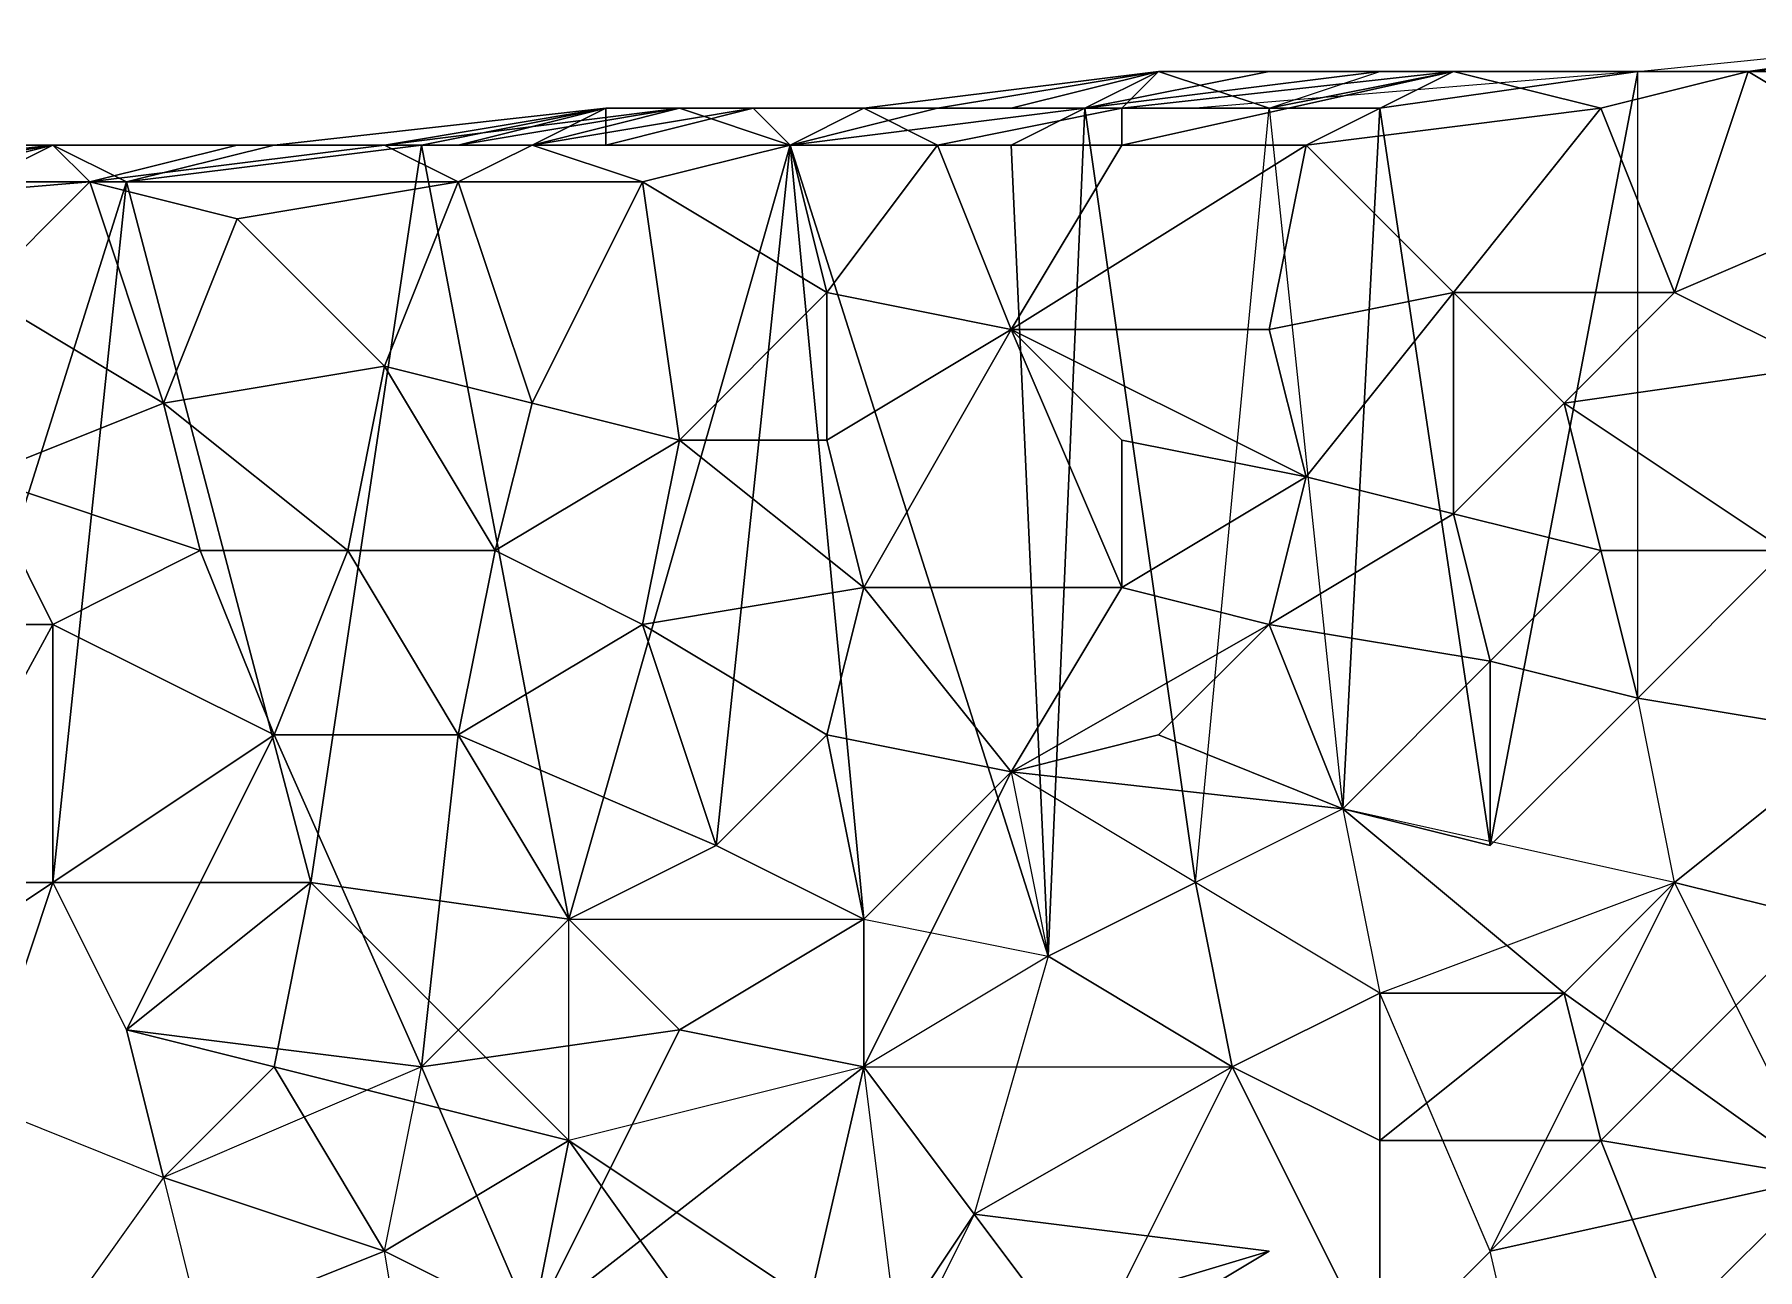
# Model space of a CAD drawing. Header units: metres. Extents: x -3.92 to 4.26, y -4.92 to 4.9.
# Drawn here: x 2.23 to 3.165, y -3.83 to -3.16 of the extents above; entities that cross this region are included whole.
import ezdxf

# ---------------------------------------------------------------- set-up
doc = ezdxf.new("R2010")
doc.units = ezdxf.units.M

msp = doc.modelspace()

# ---------------------------------------------------------------- linework, layer by layer
for points in [[(3.2, -3.18, 1.84), (3.1, -3.18, 1.9), (3.3, -3.16, 1.88)], [(3.16, -3.18, 1.5), (3.36, -3.16, 1.54), (3.26, -3.18, 1.48)], [(3.16, -3.18, 1.5), (3.16, -3.18, 1.58), (3.36, -3.16, 1.54)], [(3.16, -3.18, 1.58), (3.26, -3.18, 1.62), (3.36, -3.16, 1.54)], [(3.16, -3.18, 1.68), (3.32, -3.16, 1.72), (3.26, -3.18, 1.62)], [(3.16, -3.18, 1.68), (3.16, -3.18, 1.76), (3.32, -3.16, 1.72)], [(3.16, -3.18, 1.76), (3.3, -3.16, 1.88), (3.32, -3.16, 1.72)], [(3.2, -3.18, 1.84), (3.3, -3.16, 1.88), (3.16, -3.18, 1.76)], [(2.72, -3.2, 1.76), (2.84, -3.18, 1.6), (2.68, -3.2, 1.6)], [(2.84, -3.18, 1.6), (2.76, -3.2, 1.56), (2.68, -3.2, 1.6)], [(2.72, -3.2, 1.76), (2.8, -3.2, 1.76), (2.84, -3.18, 1.6)], [(2.76, -3.2, 1.56), (2.84, -3.18, 1.6), (2.82, -3.2, 1.5)], [(2.8, -3.2, 1.76), (2.9, -3.18, 1.66), (2.84, -3.18, 1.6)], [(2.8, -3.2, 1.76), (2.96, -3.18, 1.76), (2.9, -3.18, 1.66)], [(2.8, -3.2, 1.76), (2.9, -3.2, 1.82), (2.96, -3.18, 1.76)], [(2.82, -3.2, 1.5), (3, -3.18, 1.48), (2.82, -3.22, 1.42)], [(2.84, -3.18, 1.6), (2.9, -3.2, 1.5), (2.82, -3.2, 1.5)], [(2.82, -3.22, 1.42), (3, -3.18, 1.48), (2.92, -3.22, 1.42)], [(2.82, -3.2, 1.5), (2.9, -3.2, 1.5), (3, -3.18, 1.48)], [(2.9, -3.18, 1.66), (2.96, -3.18, 1.58), (2.84, -3.18, 1.6)], [(2.9, -3.2, 1.5), (2.84, -3.18, 1.6), (3, -3.18, 1.48)], [(2.84, -3.18, 1.6), (2.96, -3.18, 1.58), (3, -3.18, 1.48)], [(2.96, -3.2, 1.88), (3.1, -3.18, 1.9), (2.86, -3.2, 1.9)], [(2.9, -3.18, 1.66), (3, -3.18, 1.68), (2.96, -3.18, 1.58)], [(2.96, -3.18, 1.76), (3, -3.18, 1.68), (2.9, -3.18, 1.66)], [(3, -3.18, 1.48), (3.08, -3.2, 1.42), (2.92, -3.22, 1.42)], [(2.96, -3.18, 1.58), (3.06, -3.18, 1.54), (3, -3.18, 1.48)], [(2.96, -3.18, 1.76), (3.06, -3.18, 1.74), (3, -3.18, 1.68)], [(2.96, -3.18, 1.58), (3.06, -3.18, 1.62), (3.06, -3.18, 1.54)], [(3, -3.18, 1.68), (3.06, -3.18, 1.62), (2.96, -3.18, 1.58)], [(2.96, -3.18, 1.76), (3.1, -3.18, 1.82), (3.06, -3.18, 1.74)], [(2.96, -3.2, 1.88), (3.1, -3.18, 1.82), (3.1, -3.18, 1.9)], [(2.96, -3.18, 1.76), (3.1, -3.18, 1.9), (3.1, -3.18, 1.82)], [(2.96, -3.2, 1.88), (3.02, -3.6, 1.42), (3.1, -3.18, 1.82)], [(3, -3.18, 1.48), (3.16, -3.18, 1.42), (3.08, -3.2, 1.42)], [(3.06, -3.18, 1.54), (3.16, -3.18, 1.42), (3, -3.18, 1.48)], [(3, -3.18, 1.68), (3.06, -3.18, 1.74), (3.06, -3.18, 1.62)], [(3.02, -3.6, 1.42), (3.1, -3.52, 1.42), (3.1, -3.18, 1.82)], [(3.06, -3.18, 1.54), (3.16, -3.18, 1.5), (3.16, -3.18, 1.42)], [(3.06, -3.18, 1.74), (3.16, -3.18, 1.68), (3.06, -3.18, 1.62)], [(3.06, -3.18, 1.54), (3.16, -3.18, 1.58), (3.16, -3.18, 1.5)], [(3.06, -3.18, 1.62), (3.16, -3.18, 1.58), (3.06, -3.18, 1.54)], [(3.06, -3.18, 1.62), (3.16, -3.18, 1.68), (3.16, -3.18, 1.58)], [(3.06, -3.18, 1.74), (3.16, -3.18, 1.76), (3.16, -3.18, 1.68)], [(3.1, -3.18, 1.82), (3.16, -3.18, 1.76), (3.06, -3.18, 1.74)], [(3.08, -3.2, 1.42), (3.16, -3.18, 1.42), (3.12, -3.3, 1.42)], [(3.1, -3.18, 1.82), (3.2, -3.18, 1.84), (3.16, -3.18, 1.76)], [(3.16, -3.18, 1.42), (3.26, -3.24, 1.42), (3.12, -3.3, 1.42)], [(3.16, -3.18, 1.5), (3.26, -3.18, 1.48), (3.16, -3.18, 1.42)], [(3.16, -3.18, 1.68), (3.26, -3.18, 1.62), (3.16, -3.18, 1.58)], [(3.16, -3.18, 1.42), (3.32, -3.18, 1.42), (3.26, -3.24, 1.42)], [(3.26, -3.18, 1.48), (3.32, -3.18, 1.42), (3.16, -3.18, 1.42)], [(2.44, -3.22, 1.84), (2.54, -3.2, 1.78), (2.36, -3.22, 1.8)], [(2.54, -3.2, 1.78), (2.46, -3.22, 1.76), (2.36, -3.22, 1.8)], [(2.54, -3.2, 1.78), (2.36, -3.22, 1.72), (2.46, -3.22, 1.76)], [(2.54, -3.2, 1.78), (2.42, -3.22, 1.66), (2.36, -3.22, 1.72)], [(2.54, -3.2, 1.78), (2.5, -3.22, 1.66), (2.42, -3.22, 1.66)], [(2.42, -3.22, 1.48), (2.58, -3.2, 1.52), (2.5, -3.22, 1.48)], [(2.58, -3.2, 1.52), (2.42, -3.22, 1.48), (2.46, -3.22, 1.58)], [(2.44, -3.22, 1.84), (2.54, -3.22, 1.9), (2.54, -3.2, 1.78)], [(2.5, -3.22, 1.66), (2.58, -3.2, 1.52), (2.46, -3.22, 1.58)], [(2.54, -3.2, 1.78), (2.62, -3.2, 1.7), (2.5, -3.22, 1.66)], [(2.5, -3.22, 1.66), (2.62, -3.2, 1.7), (2.58, -3.2, 1.52)], [(2.5, -3.22, 1.48), (2.58, -3.2, 1.52), (2.64, -3.22, 1.42)], [(2.54, -3.22, 1.9), (2.62, -3.2, 1.9), (2.54, -3.2, 1.78)], [(2.54, -3.2, 1.78), (2.72, -3.2, 1.76), (2.62, -3.2, 1.7)], [(2.62, -3.2, 1.9), (2.72, -3.2, 1.84), (2.54, -3.2, 1.78)], [(2.64, -3.22, 1.8), (2.62, -3.2, 1.9), (2.54, -3.22, 1.9)], [(2.54, -3.2, 1.78), (2.72, -3.2, 1.84), (2.72, -3.2, 1.76)], [(2.62, -3.2, 1.7), (2.68, -3.2, 1.6), (2.58, -3.2, 1.52)], [(2.58, -3.2, 1.52), (2.68, -3.2, 1.5), (2.64, -3.22, 1.42)], [(2.68, -3.2, 1.6), (2.68, -3.2, 1.5), (2.58, -3.2, 1.52)], [(2.64, -3.22, 1.8), (2.72, -3.2, 1.84), (2.62, -3.2, 1.9)], [(2.62, -3.2, 1.7), (2.72, -3.2, 1.76), (2.68, -3.2, 1.6)], [(2.64, -3.22, 1.8), (2.8, -3.2, 1.84), (2.72, -3.2, 1.84)], [(2.64, -3.22, 1.8), (2.76, -3.22, 1.68), (2.8, -3.2, 1.84)], [(2.64, -3.22, 1.42), (2.68, -3.2, 1.5), (2.72, -3.22, 1.42)], [(2.68, -3.2, 1.6), (2.76, -3.2, 1.56), (2.68, -3.2, 1.5)], [(2.68, -3.2, 1.5), (2.82, -3.2, 1.5), (2.72, -3.22, 1.42)], [(2.76, -3.2, 1.56), (2.82, -3.2, 1.5), (2.68, -3.2, 1.5)], [(2.72, -3.2, 1.84), (2.8, -3.2, 1.76), (2.72, -3.2, 1.76)], [(2.8, -3.2, 1.84), (2.86, -3.2, 1.9), (2.72, -3.2, 1.84)], [(2.72, -3.22, 1.42), (2.82, -3.2, 1.5), (2.82, -3.22, 1.42)], [(2.76, -3.22, 1.68), (2.78, -3.66, 1.42), (2.8, -3.2, 1.84)], [(2.78, -3.66, 1.42), (2.86, -3.62, 1.42), (2.8, -3.2, 1.84)], [(2.8, -3.2, 1.84), (2.9, -3.2, 1.82), (2.86, -3.2, 1.9)], [(2.8, -3.2, 1.84), (2.86, -3.62, 1.42), (2.9, -3.2, 1.82)], [(2.9, -3.2, 1.82), (2.96, -3.2, 1.88), (2.86, -3.2, 1.9)], [(2.9, -3.2, 1.82), (2.94, -3.58, 1.42), (2.96, -3.2, 1.88)], [(2.92, -3.22, 1.42), (3.08, -3.2, 1.42), (3, -3.3, 1.42)], [(2.94, -3.58, 1.42), (3.02, -3.6, 1.42), (2.96, -3.2, 1.88)], [(3.08, -3.2, 1.42), (3.12, -3.3, 1.42), (3, -3.3, 1.42)], [(2.06, -3.24, 1.68), (2.24, -3.22, 1.68), (2.16, -3.22, 1.56)], [(2.12, -3.24, 1.74), (2.24, -3.22, 1.68), (2.06, -3.24, 1.68)], [(2.16, -3.24, 1.9), (2.24, -3.22, 1.9), (2.08, -3.22, 1.9)], [(2.24, -3.22, 1.9), (2.2, -3.22, 1.82), (2.08, -3.22, 1.9)], [(2.2, -3.22, 1.82), (2.24, -3.22, 1.68), (2.12, -3.24, 1.74)], [(2.16, -3.24, 1.9), (2.28, -3.24, 1.78), (2.24, -3.22, 1.9)], [(2.16, -3.22, 1.56), (2.24, -3.22, 1.56), (2.2, -3.24, 1.46)], [(2.16, -3.22, 1.56), (2.24, -3.22, 1.68), (2.24, -3.22, 1.56)], [(2.2, -3.22, 1.82), (2.36, -3.22, 1.8), (2.24, -3.22, 1.68)], [(2.24, -3.22, 1.9), (2.36, -3.22, 1.8), (2.2, -3.22, 1.82)], [(2.2, -3.24, 1.46), (2.24, -3.22, 1.56), (2.26, -3.24, 1.4)], [(2.24, -3.22, 1.9), (2.36, -3.22, 1.88), (2.36, -3.22, 1.8)], [(2.28, -3.24, 1.78), (2.36, -3.22, 1.88), (2.24, -3.22, 1.9)], [(2.24, -3.22, 1.56), (2.34, -3.22, 1.5), (2.26, -3.24, 1.4)], [(2.24, -3.22, 1.68), (2.36, -3.22, 1.6), (2.24, -3.22, 1.56)], [(2.36, -3.22, 1.8), (2.36, -3.22, 1.72), (2.24, -3.22, 1.68)], [(2.36, -3.22, 1.6), (2.34, -3.22, 1.5), (2.24, -3.22, 1.56)], [(2.24, -3.22, 1.68), (2.36, -3.22, 1.72), (2.36, -3.22, 1.6)], [(2.26, -3.24, 1.4), (2.42, -3.22, 1.48), (2.46, -3.24, 1.4)], [(2.34, -3.22, 1.5), (2.42, -3.22, 1.48), (2.26, -3.24, 1.4)], [(2.28, -3.24, 1.78), (2.44, -3.22, 1.84), (2.36, -3.22, 1.88)], [(2.28, -3.24, 1.78), (2.38, -3.62, 1.42), (2.44, -3.22, 1.84)], [(2.34, -3.22, 1.5), (2.36, -3.22, 1.6), (2.42, -3.22, 1.48)], [(2.36, -3.22, 1.88), (2.44, -3.22, 1.84), (2.36, -3.22, 1.8)], [(2.36, -3.22, 1.72), (2.42, -3.22, 1.66), (2.36, -3.22, 1.6)], [(2.36, -3.22, 1.8), (2.46, -3.22, 1.76), (2.36, -3.22, 1.72)], [(2.36, -3.22, 1.6), (2.46, -3.22, 1.58), (2.42, -3.22, 1.48)], [(2.42, -3.22, 1.66), (2.46, -3.22, 1.58), (2.36, -3.22, 1.6)], [(2.38, -3.62, 1.42), (2.52, -3.64, 1.4), (2.44, -3.22, 1.84)], [(2.42, -3.22, 1.48), (2.5, -3.22, 1.48), (2.46, -3.24, 1.4)], [(2.42, -3.22, 1.66), (2.5, -3.22, 1.66), (2.46, -3.22, 1.58)], [(2.52, -3.64, 1.4), (2.64, -3.22, 1.8), (2.44, -3.22, 1.84)], [(2.64, -3.22, 1.8), (2.54, -3.22, 1.9), (2.44, -3.22, 1.84)], [(2.46, -3.24, 1.4), (2.5, -3.22, 1.48), (2.56, -3.24, 1.4)], [(2.5, -3.22, 1.48), (2.64, -3.22, 1.42), (2.56, -3.24, 1.4)], [(2.52, -3.64, 1.4), (2.6, -3.6, 1.4), (2.64, -3.22, 1.8)], [(2.56, -3.24, 1.4), (2.64, -3.22, 1.42), (2.66, -3.3, 1.4)], [(2.6, -3.6, 1.4), (2.68, -3.64, 1.4), (2.64, -3.22, 1.8)], [(2.64, -3.22, 1.42), (2.72, -3.22, 1.42), (2.66, -3.3, 1.4)], [(2.68, -3.64, 1.4), (2.78, -3.66, 1.42), (2.64, -3.22, 1.8)], [(2.78, -3.66, 1.42), (2.76, -3.22, 1.68), (2.64, -3.22, 1.8)], [(2.66, -3.3, 1.4), (2.72, -3.22, 1.42), (2.76, -3.32, 1.4)], [(2.72, -3.22, 1.42), (2.82, -3.22, 1.42), (2.76, -3.32, 1.4)], [(2.82, -3.22, 1.42), (2.92, -3.22, 1.42), (2.76, -3.32, 1.4)], [(2.92, -3.22, 1.42), (2.9, -3.32, 1.42), (2.76, -3.32, 1.4)], [(2.92, -3.22, 1.42), (3, -3.3, 1.42), (2.9, -3.32, 1.42)], [(2.1, -3.24, 1.42), (2.26, -3.24, 1.4), (2.02, -3.26, 1.4)], [(2.02, -3.26, 1.4), (2.26, -3.24, 1.4), (2.2, -3.3, 1.4)], [(2.1, -3.24, 1.42), (2.2, -3.24, 1.46), (2.26, -3.24, 1.4)], [(2.16, -3.24, 1.9), (2.16, -3.62, 1.42), (2.28, -3.24, 1.78)], [(2.16, -3.62, 1.42), (2.24, -3.62, 1.42), (2.28, -3.24, 1.78)], [(2.26, -3.24, 1.4), (2.3, -3.36, 1.4), (2.2, -3.3, 1.4)], [(2.24, -3.62, 1.42), (2.38, -3.62, 1.42), (2.28, -3.24, 1.78)], [(2.26, -3.24, 1.4), (2.34, -3.26, 1.4), (2.3, -3.36, 1.4)], [(2.26, -3.24, 1.4), (2.46, -3.24, 1.4), (2.34, -3.26, 1.4)], [(2.34, -3.26, 1.4), (2.46, -3.24, 1.4), (2.42, -3.34, 1.4)], [(2.46, -3.24, 1.4), (2.5, -3.36, 1.4), (2.42, -3.34, 1.4)], [(2.46, -3.24, 1.4), (2.56, -3.24, 1.4), (2.5, -3.36, 1.4)], [(2.5, -3.36, 1.4), (2.56, -3.24, 1.4), (2.58, -3.38, 1.4)], [(2.56, -3.24, 1.4), (2.66, -3.3, 1.4), (2.58, -3.38, 1.4)], [(3.12, -3.3, 1.42), (3.26, -3.24, 1.42), (3.2, -3.34, 1.42)], [(2.34, -3.26, 1.4), (2.42, -3.34, 1.4), (2.3, -3.36, 1.4)], [(2.2, -3.3, 1.4), (2.3, -3.36, 1.4), (2.2, -3.4, 1.4)], [(2.66, -3.3, 1.4), (2.66, -3.38, 1.4), (2.58, -3.38, 1.4)], [(2.66, -3.3, 1.4), (2.76, -3.32, 1.4), (2.66, -3.38, 1.4)], [(3, -3.3, 1.42), (2.92, -3.4, 1.42), (2.9, -3.32, 1.42)], [(2.92, -3.4, 1.42), (3, -3.3, 1.42), (3, -3.42, 1.42)], [(3, -3.3, 1.42), (3.06, -3.36, 1.42), (3, -3.42, 1.42)], [(3, -3.3, 1.42), (3.12, -3.3, 1.42), (3.06, -3.36, 1.42)], [(3.12, -3.3, 1.42), (3.2, -3.34, 1.42), (3.06, -3.36, 1.42)], [(2.76, -3.32, 1.4), (2.68, -3.46, 1.4), (2.66, -3.38, 1.4)], [(2.68, -3.46, 1.4), (2.76, -3.32, 1.4), (2.82, -3.46, 1.42)], [(2.76, -3.32, 1.4), (2.82, -3.38, 1.42), (2.82, -3.46, 1.42)], [(2.82, -3.38, 1.42), (2.76, -3.32, 1.4), (2.92, -3.4, 1.42)], [(2.76, -3.32, 1.4), (2.9, -3.32, 1.42), (2.92, -3.4, 1.42)], [(2.3, -3.36, 1.4), (2.42, -3.34, 1.4), (2.4, -3.44, 1.4)], [(2.42, -3.34, 1.4), (2.48, -3.44, 1.4), (2.4, -3.44, 1.4)], [(2.42, -3.34, 1.4), (2.5, -3.36, 1.4), (2.48, -3.44, 1.4)], [(3.06, -3.36, 1.42), (3.2, -3.34, 1.42), (3.18, -3.44, 1.42)], [(2.3, -3.36, 1.4), (2.32, -3.44, 1.4), (2.2, -3.4, 1.4)], [(2.3, -3.36, 1.4), (2.4, -3.44, 1.4), (2.32, -3.44, 1.4)], [(2.5, -3.36, 1.4), (2.58, -3.38, 1.4), (2.48, -3.44, 1.4)], [(3, -3.42, 1.42), (3.06, -3.36, 1.42), (3.08, -3.44, 1.42)], [(3.08, -3.44, 1.42), (3.06, -3.36, 1.42), (3.18, -3.44, 1.42)], [(2.48, -3.44, 1.4), (2.58, -3.38, 1.4), (2.56, -3.48, 1.4)], [(2.58, -3.38, 1.4), (2.68, -3.46, 1.4), (2.56, -3.48, 1.4)], [(2.58, -3.38, 1.4), (2.66, -3.38, 1.4), (2.68, -3.46, 1.4)], [(2.82, -3.46, 1.42), (2.82, -3.38, 1.42), (2.92, -3.4, 1.42)], [(2.2, -3.4, 1.4), (2.24, -3.48, 1.4), (2.14, -3.48, 1.4)], [(2.2, -3.4, 1.4), (2.32, -3.44, 1.4), (2.24, -3.48, 1.4)], [(2.82, -3.46, 1.42), (2.92, -3.4, 1.42), (2.9, -3.48, 1.42)], [(2.92, -3.4, 1.42), (3, -3.42, 1.42), (2.9, -3.48, 1.42)], [(2.9, -3.48, 1.42), (3, -3.42, 1.42), (3.02, -3.5, 1.42)], [(3, -3.42, 1.42), (3.08, -3.44, 1.42), (3.02, -3.5, 1.42)], [(2.32, -3.44, 1.4), (2.36, -3.54, 1.4), (2.24, -3.48, 1.4)], [(2.4, -3.44, 1.4), (2.36, -3.54, 1.4), (2.32, -3.44, 1.4)], [(2.4, -3.44, 1.4), (2.46, -3.54, 1.4), (2.36, -3.54, 1.4)], [(2.4, -3.44, 1.4), (2.48, -3.44, 1.4), (2.46, -3.54, 1.4)], [(2.48, -3.44, 1.4), (2.56, -3.48, 1.4), (2.46, -3.54, 1.4)], [(3.08, -3.44, 1.42), (3.1, -3.52, 1.42), (3.02, -3.5, 1.42)], [(3.08, -3.44, 1.42), (3.18, -3.44, 1.42), (3.1, -3.52, 1.42)], [(3.18, -3.44, 1.42), (3.22, -3.54, 1.42), (3.1, -3.52, 1.42)], [(2.56, -3.48, 1.4), (2.68, -3.46, 1.4), (2.66, -3.54, 1.4)], [(2.68, -3.46, 1.4), (2.76, -3.56, 1.4), (2.66, -3.54, 1.4)], [(2.68, -3.46, 1.4), (2.82, -3.46, 1.42), (2.76, -3.56, 1.4)], [(2.82, -3.46, 1.42), (2.9, -3.48, 1.42), (2.76, -3.56, 1.4)], [(2.14, -3.48, 1.4), (2.24, -3.48, 1.4), (2.12, -3.7, 1.4)], [(2.24, -3.48, 1.4), (2.24, -3.62, 1.42), (2.12, -3.7, 1.4)], [(2.24, -3.48, 1.4), (2.36, -3.54, 1.4), (2.24, -3.62, 1.42)], [(2.56, -3.48, 1.4), (2.6, -3.6, 1.4), (2.46, -3.54, 1.4)], [(2.56, -3.48, 1.4), (2.66, -3.54, 1.4), (2.6, -3.6, 1.4)], [(2.9, -3.48, 1.42), (2.84, -3.54, 1.42), (2.76, -3.56, 1.4)], [(2.9, -3.48, 1.42), (2.94, -3.58, 1.42), (2.84, -3.54, 1.42)], [(2.9, -3.48, 1.42), (3.02, -3.5, 1.42), (2.94, -3.58, 1.42)], [(3.02, -3.5, 1.42), (3.02, -3.6, 1.42), (2.94, -3.58, 1.42)], [(3.02, -3.5, 1.42), (3.1, -3.52, 1.42), (3.02, -3.6, 1.42)], [(3.22, -3.54, 1.42), (3.12, -3.62, 1.42), (3.1, -3.52, 1.42)], [(2.36, -3.54, 1.4), (2.28, -3.7, 1.42), (2.24, -3.62, 1.42)], [(2.36, -3.54, 1.4), (2.44, -3.72, 1.4), (2.28, -3.7, 1.42)], [(2.46, -3.54, 1.4), (2.44, -3.72, 1.4), (2.36, -3.54, 1.4)], [(2.46, -3.54, 1.4), (2.52, -3.64, 1.4), (2.44, -3.72, 1.4)], [(2.46, -3.54, 1.4), (2.6, -3.6, 1.4), (2.52, -3.64, 1.4)], [(2.66, -3.54, 1.4), (2.68, -3.64, 1.4), (2.6, -3.6, 1.4)], [(2.66, -3.54, 1.4), (2.76, -3.56, 1.4), (2.68, -3.64, 1.4)], [(2.84, -3.54, 1.42), (2.94, -3.58, 1.42), (2.76, -3.56, 1.4)], [(3.22, -3.54, 1.42), (3.2, -3.64, 1.42), (3.12, -3.62, 1.42)], [(2.76, -3.56, 1.4), (2.68, -3.72, 1.4), (2.68, -3.64, 1.4)], [(2.76, -3.56, 1.4), (2.78, -3.66, 1.42), (2.68, -3.72, 1.4)], [(2.94, -3.58, 1.42), (2.86, -3.62, 1.42), (2.76, -3.56, 1.4)], [(3.06, -3.68, 1.42), (2.94, -3.58, 1.42), (2.96, -3.68, 1.42)], [(3.06, -3.68, 1.42), (3.12, -3.62, 1.42), (2.94, -3.58, 1.42)], [(2.12, -3.7, 1.4), (2.24, -3.62, 1.42), (2.2, -3.74, 1.42)], [(2.16, -3.62, 1.42), (2.2, -3.74, 1.42), (2.24, -3.62, 1.42)], [(2.24, -3.62, 1.42), (2.28, -3.7, 1.42), (2.38, -3.62, 1.42)], [(2.28, -3.7, 1.42), (2.36, -3.72, 1.42), (2.38, -3.62, 1.42)], [(2.38, -3.62, 1.42), (2.36, -3.72, 1.42), (2.52, -3.76, 1.42)], [(2.38, -3.62, 1.42), (2.52, -3.76, 1.42), (2.52, -3.64, 1.4)], [(2.78, -3.66, 1.42), (2.88, -3.72, 1.42), (2.86, -3.62, 1.42)], [(2.88, -3.72, 1.42), (2.96, -3.68, 1.42), (2.86, -3.62, 1.42)], [(3.02, -3.82, 1.42), (2.96, -3.68, 1.42), (3.12, -3.62, 1.42)], [(3.2, -3.64, 1.42), (3.02, -3.82, 1.42), (3.12, -3.62, 1.42)], [(3.06, -3.68, 1.42), (3.2, -3.78, 1.44), (3.12, -3.62, 1.42)], [(2.52, -3.64, 1.4), (2.58, -3.7, 1.4), (2.44, -3.72, 1.4)], [(2.58, -3.7, 1.4), (2.52, -3.64, 1.4), (2.68, -3.64, 1.4)], [(2.58, -3.7, 1.4), (2.68, -3.64, 1.4), (2.68, -3.72, 1.4)], [(3.2, -3.78, 1.44), (3.02, -3.82, 1.42), (3.2, -3.64, 1.42)], [(2.78, -3.66, 1.42), (2.74, -3.8, 1.42), (2.88, -3.72, 1.42)], [(2.88, -3.72, 1.42), (2.96, -3.76, 1.42), (2.96, -3.68, 1.42)], [(2.96, -3.76, 1.42), (3.06, -3.68, 1.42), (2.96, -3.68, 1.42)], [(2.96, -3.76, 1.42), (3.08, -3.76, 1.42), (3.06, -3.68, 1.42)], [(3.08, -3.76, 1.42), (3.2, -3.78, 1.44), (3.06, -3.68, 1.42)], [(2.44, -3.72, 1.4), (2.3, -3.78, 1.42), (2.28, -3.7, 1.42)], [(2.28, -3.7, 1.42), (2.3, -3.78, 1.42), (2.36, -3.72, 1.42)], [(2.58, -3.7, 1.4), (2.5, -3.86, 1.42), (2.44, -3.72, 1.4)], [(2.58, -3.7, 1.4), (2.68, -3.72, 1.4), (2.5, -3.86, 1.42)], [(2.3, -3.78, 1.42), (2.42, -3.82, 1.42), (2.36, -3.72, 1.42)], [(2.36, -3.72, 1.42), (2.42, -3.82, 1.42), (2.52, -3.76, 1.42)], [(2.5, -3.86, 1.42), (2.42, -3.82, 1.42), (2.44, -3.72, 1.4)], [(2.68, -3.72, 1.4), (2.62, -3.98, 1.42), (2.5, -3.86, 1.42)], [(2.7, -3.88, 1.44), (2.68, -3.72, 1.4), (2.52, -3.76, 1.42)], [(2.68, -3.72, 1.4), (2.74, -3.8, 1.42), (2.62, -3.98, 1.42)], [(2.68, -3.72, 1.4), (2.88, -3.72, 1.42), (2.74, -3.8, 1.42)], [(2.88, -3.72, 1.42), (2.8, -3.88, 1.42), (2.96, -3.88, 1.44)], [(2.88, -3.72, 1.42), (2.96, -3.88, 1.44), (2.96, -3.76, 1.42)], [(2.2, -3.74, 1.42), (2.3, -3.78, 1.42), (2.2, -3.92, 1.42)], [(2.42, -3.82, 1.42), (2.5, -3.86, 1.42), (2.52, -3.76, 1.42)], [(2.5, -3.86, 1.42), (2.62, -3.9, 1.44), (2.52, -3.76, 1.42)], [(2.62, -3.9, 1.44), (2.7, -3.88, 1.44), (2.52, -3.76, 1.42)], [(2.96, -3.88, 1.44), (3.08, -3.76, 1.42), (2.96, -3.76, 1.42)], [(2.96, -3.88, 1.44), (3.12, -3.86, 1.44), (3.08, -3.76, 1.42)], [(3.12, -3.86, 1.44), (3.2, -3.78, 1.44), (3.08, -3.76, 1.42)], [(2.3, -3.78, 1.42), (2.32, -3.86, 1.42), (2.42, -3.82, 1.42)], [(3.2, -3.78, 1.44), (3.14, -4.34, 0.98), (3.02, -3.82, 1.42)], [(3.12, -3.86, 1.44), (3.26, -3.86, 1.44), (3.2, -3.78, 1.44)], [(2.74, -3.8, 1.42), (2.8, -3.88, 1.42), (2.62, -3.98, 1.42)], [(2.9, -3.82, 1.42), (2.74, -3.8, 1.42), (2.7, -3.88, 1.44)], [(2.74, -3.8, 1.42), (2.9, -3.82, 1.42), (2.8, -3.88, 1.42)], [(2.32, -3.86, 1.42), (2.44, -3.94, 1.42), (2.42, -3.82, 1.42)], [(2.8, -3.88, 1.42), (2.9, -3.82, 1.42), (2.7, -3.88, 1.44)]]:
    msp.add_3dface(points)

doc.saveas('drawing.dxf')
